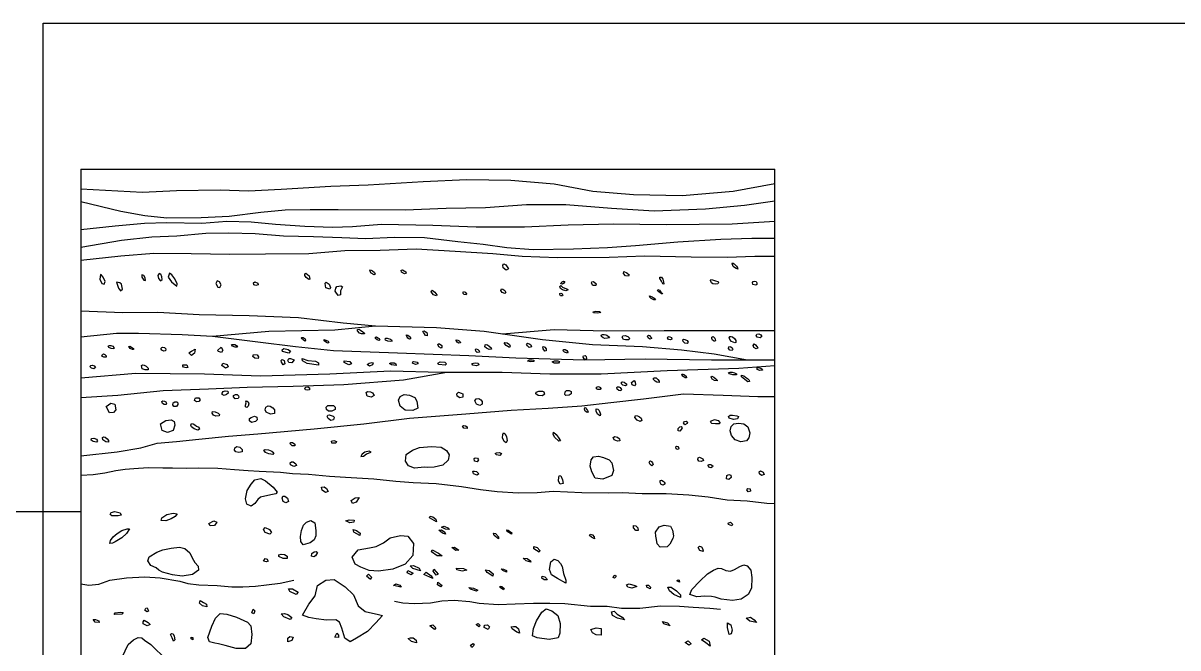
# Model space of a CAD drawing. Header units: millimetres. Extents: x 39 to 1913, y -1214 to 273.
# Drawn here: x 813.4 to 938.2, y -461.7 to -394.2 of the extents above; entities that cross this region are included whole.
import ezdxf

# ---------------------------------------------------------------- set-up
doc = ezdxf.new("R2010")
doc.units = ezdxf.units.MM
picture_1 = doc.add_image_def('image5.jpeg', size_in_pixel=(4032, 3024))

msp = doc.modelspace()

# ---------------------------------------------------------------- linework, layer by layer
at = {"color": 7, "true_color": 0xd6f5ff}
for points in [[(819.62, -409.98), (819.62, -446.98), (748.06, -446.98)], [(819.62, -409.98), (894.62, -409.98)], [(819.62, -409.98), (819.62, -634.98), (894.62, -634.98), (894.62, -409.98)], [(819.62, -412.1), (826.29, -412.43), (829.96, -412.26), (834.67, -412.2), (837.74, -412.32), (841.26, -412.14), (846.65, -411.79), (850.67, -411.67), (856.61, -411.29), (861.35, -411.08), (866.08, -411.14), (870.78, -411.55), (874.95, -412.35), (879.36, -412.71), (884.61, -412.79), (890.11, -412.34), (894.62, -411.51)], [(819.62, -413.47), (823.94, -414.5), (826.54, -414.96), (828.94, -415.21), (832.65, -415.18), (835.65, -415.03), (839.07, -414.62), (841.72, -414.35), (844.4, -414.32), (847.44, -414.32), (854.69, -414.35), (859.11, -414.17), (863.35, -414.12), (867.77, -413.79), (872.05, -413.79), (876.97, -414.17), (881.57, -414.47), (887.13, -414.23), (891.35, -413.85), (894.62, -413.38)], [(819.62, -416.48), (823.34, -416.07), (826.51, -415.78), (828.92, -415.74), (832.71, -415.81), (835.4, -415.59), (838.02, -415.65), (840.67, -415.91), (843.85, -416.11), (846.84, -416.24), (848.97, -416.17), (852.13, -415.92), (857.65, -416.01), (862.36, -416.2), (867.56, -416.2), (872.29, -415.98), (877.17, -415.87), (882.86, -415.94), (890.01, -415.87), (894.62, -415.59)], [(819.62, -418.38), (824.04, -417.64), (827.3, -417.27), (830, -417.16), (833.14, -416.86), (835.62, -416.84), (838.48, -416.9), (841.52, -417.18), (844.76, -417.23), (847.83, -417.34), (850.43, -417.45), (853.48, -417.32), (856.77, -417.36), (860.38, -417.79), (863.12, -418.05), (865.67, -418.42), (868.49, -418.65), (872.85, -418.57), (876.55, -418.44), (879.55, -418.2), (884.15, -417.81), (888.77, -417.53), (892.12, -417.4), (894.62, -417.4)], [(819.62, -419.78), (823.96, -419.33), (827.51, -419.03), (831.57, -419.06), (835.72, -419.15), (839.57, -419.09), (844.26, -419.06), (848.14, -418.76), (851.99, -418.7), (855.87, -418.58), (860.07, -418.82), (864.13, -419.06), (867.32, -419.36), (871.14, -419.51), (871.14, -419.51), (876.7, -419.48), (880.52, -419.33), (885.59, -419.42), (889.47, -419.48), (892.46, -419.36), (894.62, -419.36)], [(865.57, -420.3), (865.84, -420.73), (865.59, -420.86), (865.26, -420.63), (865.24, -420.32), (865.35, -420.19), (865.57, -420.3)], [(890.21, -420.2), (890.49, -420.45), (890.6, -420.63), (890.61, -420.77), (890.36, -420.67), (890.13, -420.47), (890, -420.19), (890.04, -420.07), (890.21, -420.2)], [(821.75, -421.34), (821.69, -421.86), (821.89, -422.32), (822.17, -422.4), (822.26, -422.09), (822.05, -421.63), (821.87, -421.4), (821.75, -421.34)], [(826.22, -421.63), (826.43, -421.94), (826.61, -421.99), (826.59, -421.71), (826.45, -421.45), (826.21, -421.38), (826.22, -421.63)], [(828.11, -421.23), (827.97, -421.44), (828.04, -421.76), (828.25, -422.02), (828.42, -421.88), (828.4, -421.59), (828.28, -421.31), (828.11, -421.23)], [(829.23, -421.21), (829.08, -421.62), (829.42, -422.12), (830, -422.59), (830.04, -422.35), (829.8, -421.8), (829.45, -421.37), (829.23, -421.21)], [(843.96, -421.19), (844.31, -421.48), (844.38, -421.83), (844.28, -421.87), (843.97, -421.67), (843.83, -421.46), (843.85, -421.28), (843.96, -421.19)], [(850.92, -420.84), (851.15, -420.94), (851.38, -421.12), (851.43, -421.29), (851.34, -421.37), (851.01, -421.18), (850.85, -420.94), (850.92, -420.84)], [(854.39, -420.83), (854.76, -421.04), (854.8, -421.2), (854.61, -421.27), (854.27, -421.1), (854.24, -420.87), (854.39, -420.83)], [(878.61, -421.15), (878.89, -421.37), (878.8, -421.52), (878.47, -421.5), (878.26, -421.24), (878.29, -421.03), (878.61, -421.15)], [(882.36, -421.64), (882.51, -421.86), (882.59, -422.13), (882.64, -422.38), (882.5, -422.33), (882.37, -422.07), (882.18, -421.77), (882.18, -421.62), (882.36, -421.64)], [(823.48, -422.17), (823.71, -422.8), (823.93, -423.09), (824.15, -422.93), (824.04, -422.39), (823.84, -422.25), (823.48, -422.17)], [(834.37, -422.04), (834.22, -422.31), (834.44, -422.72), (834.64, -422.73), (834.79, -422.44), (834.63, -422.13), (834.37, -422.04)], [(838.45, -422.12), (838.76, -422.26), (838.81, -422.47), (838.55, -422.52), (838.31, -422.44), (838.29, -422.24), (838.45, -422.12)], [(846.13, -422.17), (846.48, -422.37), (846.61, -422.73), (846.55, -422.91), (846.12, -422.79), (846.06, -422.55), (846.03, -422.29), (846.13, -422.17)], [(847.28, -422.64), (847.72, -422.57), (847.9, -422.67), (847.69, -423.1), (847.69, -423.53), (847.45, -423.59), (847.12, -423.14), (847.18, -422.8), (847.28, -422.64)], [(865.22, -422.92), (865.46, -423.07), (865.57, -423.28), (865.43, -423.4), (865.15, -423.29), (865.02, -423.05), (865.1, -422.88), (865.22, -422.92)], [(871.48, -422.53), (871.68, -422.71), (871.94, -422.8), (872.2, -422.91), (872.28, -423), (872.02, -423.11), (871.66, -423.01), (871.46, -422.84), (871.4, -422.62), (871.48, -422.53)], [(871.52, -422.25), (871.63, -422.14), (871.8, -422.07), (871.93, -422.11), (871.83, -422.27), (871.68, -422.39), (871.48, -422.36), (871.52, -422.25)], [(875.01, -422.08), (875.31, -422.34), (875.29, -422.53), (874.97, -422.54), (874.8, -422.26), (874.84, -422.14), (875.01, -422.08)], [(882.44, -423.45), (882.19, -423.29), (882.01, -423.16), (881.95, -423.03), (881.99, -422.97), (882.14, -423.02), (882.31, -423.23), (882.47, -423.4), (882.44, -423.45)], [(887.9, -421.92), (888.22, -422.01), (888.49, -422.1), (888.53, -422.22), (888.45, -422.35), (888.18, -422.4), (887.93, -422.36), (887.78, -422.24), (887.65, -421.99), (887.7, -421.89), (887.9, -421.92)], [(892.45, -422.06), (892.59, -422.09), (892.68, -422.25), (892.68, -422.41), (892.55, -422.5), (892.25, -422.41), (892.21, -422.21), (892.29, -422.08), (892.45, -422.06)], [(857.87, -423.25), (858.1, -423.52), (858.05, -423.65), (857.75, -423.53), (857.5, -423.22), (857.51, -423.11), (857.61, -423.03), (857.87, -423.25)], [(861.15, -423.24), (861.31, -423.42), (861.27, -423.52), (861.05, -423.5), (860.94, -423.4), (860.93, -423.26), (860.97, -423.19), (861.15, -423.24)], [(871.48, -423.34), (871.64, -423.43), (871.72, -423.57), (871.67, -423.65), (871.45, -423.66), (871.37, -423.5), (871.39, -423.4), (871.48, -423.34)], [(881.53, -424.09), (881.26, -423.94), (881.12, -423.78), (881.09, -423.65), (881.37, -423.75), (881.58, -423.9), (881.71, -424.07), (881.53, -424.09)], [(819.62, -425.27), (824.17, -425.45), (827.97, -425.42), (832.41, -425.67), (837.82, -425.76), (843.14, -426), (847.97, -426.55), (851.47, -426.88)], [(875.28, -425.31), (875.68, -425.34), (875.83, -425.44), (875.47, -425.52), (875.03, -425.48), (874.98, -425.36), (875.28, -425.31)], [(819.62, -428.07), (823.48, -427.67), (825.85, -427.67), (830.59, -427.83), (833.85, -427.98), (838.74, -428.62), (842.84, -429.1), (846.95, -429.53), (853.85, -429.8), (861.57, -430.1), (866.62, -430.32), (874.05, -430.56), (880.59, -430.44), (887.76, -430.56), (894.62, -430.56)], [(833.85, -427.98), (839.94, -427.45), (847.07, -427.33), (851.47, -426.88), (858.07, -427.06), (863.22, -427.45), (869.5, -428.34), (874.9, -428.89), (880.32, -429.1), (884.54, -429.47), (888.05, -429.92), (891.67, -430.56)], [(849.89, -427.39), (850.07, -427.49), (850.25, -427.62), (850.29, -427.74), (849.95, -427.75), (849.73, -427.67), (849.53, -427.43), (849.51, -427.26), (849.71, -427.25), (849.89, -427.39)], [(855.12, -428), (855.19, -428.08), (855.26, -428.17), (855.25, -428.27), (855.13, -428.31), (854.97, -428.23), (854.88, -428.09), (854.81, -427.93), (854.83, -427.86), (854.97, -427.88), (855.12, -428)], [(856.84, -427.48), (857.02, -427.61), (857.06, -427.78), (857.05, -427.96), (856.89, -427.93), (856.78, -427.75), (856.64, -427.59), (856.6, -427.45), (856.73, -427.42), (856.84, -427.48)], [(865.21, -427.73), (870.76, -427.27), (876.4, -427.43), (882.65, -427.4), (889.36, -427.4), (894.62, -427.4)], [(876.35, -427.85), (876.48, -427.89), (876.66, -428.02), (876.74, -428.17), (876.52, -428.23), (876.24, -428.25), (876.07, -428.18), (875.9, -428.03), (875.86, -427.89), (875.98, -427.82), (876.16, -427.82), (876.35, -427.85)], [(878.43, -427.93), (878.72, -428.04), (878.92, -428.21), (878.86, -428.4), (878.48, -428.4), (878.27, -428.34), (878.13, -428.12), (878.19, -427.95), (878.43, -427.93)], [(881.17, -428.06), (881.29, -428.16), (881.28, -428.26), (881.11, -428.33), (880.92, -428.17), (880.85, -427.99), (880.95, -427.88), (881.07, -427.91), (881.17, -428.06)], [(892.9, -427.74), (893.1, -427.85), (893.23, -428.04), (893.05, -428.18), (892.72, -428.12), (892.59, -427.93), (892.67, -427.78), (892.9, -427.74)], [(822.89, -428.99), (823.1, -429.06), (823.2, -429.23), (823.19, -429.36), (822.91, -429.33), (822.66, -429.22), (822.58, -429.06), (822.69, -429), (822.89, -428.99)], [(824.94, -429.07), (825.09, -429.2), (825.31, -429.34), (825.34, -429.43), (825.2, -429.45), (824.96, -429.33), (824.81, -429.13), (824.94, -429.07)], [(828.69, -429.21), (828.8, -429.38), (828.77, -429.57), (828.61, -429.61), (828.39, -429.5), (828.27, -429.33), (828.37, -429.22), (828.51, -429.19), (828.69, -429.21)], [(834.39, -429.55), (834.79, -429.19), (834.99, -429.5), (834.83, -429.75), (834.5, -429.67), (834.39, -429.55)], [(836.26, -428.88), (836.46, -429), (836.55, -429.17), (836.32, -429.2), (836.02, -429.07), (835.92, -428.9), (836.26, -428.88)], [(843.76, -428.21), (843.86, -428.28), (843.92, -428.44), (843.83, -428.53), (843.7, -428.42), (843.64, -428.35), (843.5, -428.29), (843.46, -428.19), (843.51, -428.13), (843.65, -428.14), (843.76, -428.21)], [(846.11, -428.44), (846.35, -428.55), (846.42, -428.69), (846.33, -428.75), (846.17, -428.68), (845.94, -428.5), (845.92, -428.36), (846.11, -428.44)], [(851.72, -428.16), (851.87, -428.26), (851.93, -428.38), (851.88, -428.45), (851.64, -428.4), (851.47, -428.26), (851.46, -428.1), (851.57, -428.08), (851.72, -428.16)], [(852.85, -428.25), (853.09, -428.32), (853.2, -428.41), (853.26, -428.54), (853.1, -428.59), (852.8, -428.55), (852.54, -428.43), (852.5, -428.28), (852.57, -428.21), (852.73, -428.21), (852.85, -428.25)], [(858.37, -428.83), (858.62, -429.02), (858.65, -429.17), (858.57, -429.29), (858.33, -429.15), (858.21, -428.9), (858.26, -428.83), (858.37, -428.83)], [(860.35, -428.43), (860.51, -428.51), (860.63, -428.61), (860.64, -428.72), (860.49, -428.75), (860.29, -428.64), (860.17, -428.48), (860.2, -428.39), (860.35, -428.43)], [(863.58, -428.92), (863.75, -429.07), (863.95, -429.24), (864.01, -429.4), (863.76, -429.44), (863.45, -429.31), (863.3, -429.14), (863.32, -428.93), (863.42, -428.89), (863.58, -428.92)], [(865.69, -428.7), (865.95, -428.89), (866.03, -429.07), (865.96, -429.22), (865.6, -429.01), (865.39, -428.76), (865.44, -428.67), (865.69, -428.7)], [(868.14, -428.85), (868.27, -428.93), (868.34, -429.15), (868.08, -429.22), (867.91, -429.05), (867.8, -428.87), (867.88, -428.77), (868.14, -428.85)], [(869.75, -429.18), (869.9, -429.35), (869.92, -429.58), (869.77, -429.6), (869.59, -429.35), (869.54, -429.15), (869.61, -429.11), (869.75, -429.18)], [(883.29, -428.08), (883.44, -428.15), (883.5, -428.33), (883.34, -428.41), (883.12, -428.35), (883.02, -428.17), (883.11, -428.05), (883.29, -428.08)], [(884.9, -428.34), (885.14, -428.47), (885.25, -428.63), (885.16, -428.79), (884.89, -428.74), (884.71, -428.56), (884.68, -428.39), (884.76, -428.32), (884.9, -428.34)], [(888.14, -428.2), (888.18, -428.31), (888.19, -428.46), (888.17, -428.53), (888.05, -428.54), (887.9, -428.43), (887.8, -428.26), (887.82, -428.1), (887.96, -428.05), (888.14, -428.2)], [(889.87, -429.15), (890.01, -429.25), (890.09, -429.41), (890.01, -429.54), (889.74, -429.51), (889.62, -429.34), (889.65, -429.14), (889.75, -429.13), (889.87, -429.15)], [(890.03, -428.06), (890.27, -428.24), (890.4, -428.47), (890.42, -428.69), (890.28, -428.72), (889.94, -428.56), (889.76, -428.35), (889.67, -428.12), (889.75, -428.04), (889.9, -428.04), (890.03, -428.06)], [(892.54, -428.95), (892.68, -429.1), (892.77, -429.31), (892.61, -429.37), (892.36, -429.21), (892.27, -429), (892.37, -428.84), (892.54, -428.95)], [(822.23, -429.97), (822.38, -430.13), (822.36, -430.25), (822.11, -430.27), (821.91, -430.14), (821.97, -429.96), (822.09, -429.91), (822.23, -429.97)], [(831.29, -429.79), (831.59, -429.61), (832, -429.39), (831.91, -429.83), (831.59, -430.07), (831.29, -429.79)], [(838.3, -429.99), (838.7, -430.02), (838.84, -430.23), (838.79, -430.41), (838.45, -430.39), (838.23, -430.21), (838.3, -429.99)], [(841.57, -429.34), (842.04, -429.42), (842.29, -429.63), (842.11, -429.84), (841.43, -429.67), (841.38, -429.49), (841.57, -429.34)], [(842.27, -430.4), (842.69, -430.56), (842.43, -430.89), (842.11, -430.85), (842, -430.61), (842.09, -430.41), (842.27, -430.4)], [(843.55, -430.41), (844.15, -430.63), (844.97, -430.68), (845.3, -430.89), (845.3, -431.14), (844.07, -430.94), (843.6, -430.66), (843.55, -430.41)], [(862.53, -429.44), (862.66, -429.57), (862.71, -429.74), (862.47, -429.77), (862.32, -429.6), (862.26, -429.42), (862.35, -429.36), (862.53, -429.44)], [(871.95, -429.43), (872.14, -429.54), (872.24, -429.71), (872.2, -429.83), (871.88, -429.72), (871.75, -429.58), (871.77, -429.43), (871.95, -429.43)], [(873.96, -430.12), (874.12, -430.07), (874.24, -430.19), (874.26, -430.42), (874.21, -430.5), (874.01, -430.45), (873.91, -430.28), (873.9, -430.19), (873.96, -430.12)], [(819.62, -432.48), (825.59, -431.99), (833.01, -432.05), (839.06, -432.27), (846.52, -432.05), (853.09, -431.75), (858.53, -431.87), (865.14, -431.9), (870.31, -432.05), (875.87, -432.05), (882.99, -431.72), (890.72, -431.47), (894.62, -431.17)], [(820.9, -431.13), (821.08, -431.19), (821.2, -431.37), (821.04, -431.51), (820.78, -431.46), (820.6, -431.26), (820.72, -431.16), (820.9, -431.13)], [(826.47, -431.14), (826.7, -431.24), (826.92, -431.46), (826.9, -431.65), (826.59, -431.65), (826.25, -431.51), (826.19, -431.17), (826.32, -431.1), (826.47, -431.14)], [(830.65, -431.08), (831.1, -431.1), (831.18, -431.37), (831.01, -431.42), (830.71, -431.35), (830.66, -431.22), (830.65, -431.08)], [(834.96, -430.9), (835.43, -431.07), (835.54, -431.32), (835.25, -431.44), (834.88, -431.16), (834.96, -430.9)], [(841.37, -430.51), (841.59, -430.63), (841.66, -430.97), (841.48, -431.08), (841.33, -430.81), (841.28, -430.64), (841.37, -430.51)], [(848.09, -430.67), (848.69, -430.75), (848.88, -431), (848.59, -431.08), (848.09, -430.85), (848.09, -430.67)], [(850.77, -430.93), (851.09, -430.84), (851.23, -430.89), (851.16, -431.11), (850.82, -431.22), (850.58, -431.07), (850.77, -430.93)], [(853.11, -430.88), (853.49, -430.88), (853.66, -431), (853.7, -431.16), (853.21, -431.08), (852.99, -430.94), (853.11, -430.88)], [(855.6, -430.74), (855.98, -430.82), (856.08, -431), (855.81, -431.05), (855.46, -430.9), (855.51, -430.78), (855.6, -430.74)], [(858.44, -430.77), (858.95, -430.81), (859.15, -430.98), (859.01, -431.14), (858.31, -431.07), (858.19, -430.93), (858.44, -430.77)], [(862.27, -430.86), (862.58, -430.92), (862.65, -431.08), (862.39, -431.2), (861.98, -431.13), (861.87, -430.96), (862.05, -430.9), (862.27, -430.86)], [(868.07, -430.54), (868.39, -430.54), (868.57, -430.6), (868.59, -430.72), (868.26, -430.76), (867.91, -430.68), (868.07, -430.54)], [(870.81, -430.66), (871.18, -430.66), (871.36, -430.74), (871.25, -430.93), (870.77, -430.93), (870.57, -430.78), (870.81, -430.66)], [(892.96, -431.4), (893.11, -431.46), (893.26, -431.55), (893.28, -431.67), (893.01, -431.71), (892.71, -431.58), (892.71, -431.42), (892.83, -431.38), (892.96, -431.4)], [(819.62, -434.62), (823.64, -434.37), (828.54, -433.85), (833.44, -433.7), (837.61, -433.49), (842.57, -433.39), (848.06, -433.21), (854.49, -432.73), (859.19, -431.87)], [(878.41, -433.05), (878.58, -433.13), (878.6, -433.29), (878.47, -433.36), (878.2, -433.28), (878.06, -433.15), (878.04, -432.98), (878.16, -432.92), (878.34, -432.96), (878.41, -433.05)], [(879.42, -432.79), (879.51, -432.96), (879.56, -433.21), (879.46, -433.37), (879.19, -433.24), (879.13, -433.01), (879.29, -432.91), (879.42, -432.79)], [(881.78, -432.51), (881.99, -432.68), (882.12, -432.85), (882.12, -433.01), (881.87, -432.98), (881.67, -432.86), (881.49, -432.69), (881.5, -432.53), (881.6, -432.48), (881.78, -432.51)], [(884.84, -432.17), (885.02, -432.32), (885.09, -432.51), (884.92, -432.48), (884.69, -432.31), (884.58, -432.15), (884.62, -432.05), (884.84, -432.17)], [(888.03, -432.43), (888.25, -432.6), (888.39, -432.74), (888.37, -432.83), (888.11, -432.8), (887.86, -432.64), (887.74, -432.44), (887.8, -432.32), (888.03, -432.43)], [(890.02, -431.89), (890.27, -431.95), (890.47, -432.08), (890.48, -432.19), (890.09, -432.19), (889.71, -432.08), (889.61, -431.93), (889.74, -431.87), (890.02, -431.89)], [(891.46, -432.41), (891.67, -432.57), (891.86, -432.76), (891.89, -432.9), (891.71, -432.94), (891.39, -432.69), (891.18, -432.55), (891.01, -432.4), (891.02, -432.22), (891.27, -432.27), (891.46, -432.41)], [(834.91, -434.14), (835.02, -433.97), (835.22, -433.89), (835.5, -433.93), (835.56, -434.16), (835.38, -434.31), (835.13, -434.39), (834.9, -434.31), (834.91, -434.14)], [(843.85, -433.63), (843.95, -433.49), (844.17, -433.48), (844.34, -433.56), (844.34, -433.79), (844.14, -433.83), (843.91, -433.78), (843.85, -433.63)], [(850.93, -434.02), (851.13, -434.11), (851.31, -434.39), (850.99, -434.57), (850.58, -434.48), (850.46, -434.08), (850.62, -433.98), (850.93, -434.02)], [(860.72, -434.14), (860.89, -434.24), (860.89, -434.57), (860.58, -434.64), (860.28, -434.48), (860.26, -434.23), (860.43, -434.06), (860.72, -434.14)], [(869.12, -433.93), (869.5, -433.93), (869.67, -434.02), (869.74, -434.26), (869.52, -434.44), (869.04, -434.4), (868.78, -434.24), (868.82, -434.04), (869.12, -433.93)], [(872.4, -434.36), (872.05, -434.39), (871.92, -434.28), (871.96, -434.02), (872.11, -433.88), (872.41, -433.86), (872.6, -433.96), (872.62, -434.21), (872.4, -434.36)], [(875.73, -433.75), (875.49, -433.77), (875.34, -433.69), (875.36, -433.51), (875.57, -433.43), (875.79, -433.53), (875.82, -433.64), (875.73, -433.75)], [(877.75, -433.48), (877.9, -433.55), (878.04, -433.77), (877.98, -433.89), (877.76, -433.86), (877.58, -433.71), (877.54, -433.53), (877.61, -433.46), (877.75, -433.48)], [(819.62, -440.93), (823.55, -440.48), (826.12, -440.05), (827.87, -439.57), (829.97, -439.36), (832.39, -439.13), (835.6, -438.78), (838.75, -438.53), (844.84, -438.01), (850.22, -437.46), (855.14, -436.87), (861.23, -436.38), (866.12, -435.98), (870.12, -435.79), (873.78, -435.52), (876.89, -435.15), (880.43, -434.75), (884.74, -434.23), (889.05, -434.37), (892.77, -434.5), (894.62, -434.5)], [(822.36, -435.58), (822.89, -435.22), (823.29, -435.34), (823.42, -435.94), (823.18, -436.25), (822.73, -436.28), (822.36, -435.58)], [(828.67, -435), (828.82, -435.08), (828.9, -435.23), (828.86, -435.36), (828.64, -435.39), (828.44, -435.26), (828.39, -435.06), (828.5, -434.98), (828.67, -435)], [(829.78, -435.1), (830.01, -435.09), (830.13, -435.19), (830.11, -435.38), (829.96, -435.58), (829.68, -435.58), (829.58, -435.4), (829.6, -435.18), (829.78, -435.1)], [(832.19, -434.64), (832.39, -434.67), (832.51, -434.86), (832.38, -435.04), (832.13, -435.08), (831.92, -434.93), (831.94, -434.79), (832.03, -434.67), (832.19, -434.64)], [(836.14, -434.42), (836.35, -434.29), (836.54, -434.31), (836.68, -434.44), (836.71, -434.59), (836.62, -434.72), (836.32, -434.75), (836.12, -434.56), (836.14, -434.42)], [(837.52, -434.99), (837.71, -435.09), (837.78, -435.29), (837.72, -435.54), (837.56, -435.7), (837.43, -435.64), (837.41, -435.44), (837.48, -435.19), (837.47, -435.08), (837.52, -434.99)], [(855.16, -434.36), (855.73, -434.61), (855.94, -435.01), (856.06, -435.79), (855.51, -436.03), (854.69, -435.99), (854.13, -435.55), (853.97, -434.91), (854.13, -434.51), (854.57, -434.29), (855.16, -434.36)], [(862.63, -434.74), (862.86, -434.87), (863.01, -435.05), (863.01, -435.35), (862.73, -435.49), (862.37, -435.35), (862.22, -434.99), (862.35, -434.77), (862.63, -434.74)], [(834.13, -436.18), (834.46, -436.3), (834.63, -436.44), (834.58, -436.61), (834.22, -436.64), (833.97, -436.54), (833.81, -436.32), (833.87, -436.14), (834.13, -436.18)], [(838.05, -436.77), (838.41, -436.65), (838.66, -436.73), (838.67, -437.02), (838.51, -437.23), (838.09, -437.32), (837.85, -437.15), (837.85, -436.9), (838.05, -436.77)], [(840.08, -435.56), (840.39, -435.73), (840.56, -435.97), (840.56, -436.34), (840.13, -436.41), (839.66, -436.21), (839.54, -435.94), (839.63, -435.67), (839.86, -435.53), (840.08, -435.56)], [(846.55, -435.48), (846.95, -435.5), (847.11, -435.68), (847.13, -435.93), (846.74, -436.09), (846.4, -436.1), (846.18, -435.92), (846.13, -435.67), (846.31, -435.5), (846.55, -435.48)], [(846.57, -436.54), (846.88, -436.62), (847, -436.74), (846.93, -437.02), (846.65, -437.09), (846.34, -436.89), (846.26, -436.66), (846.32, -436.52), (846.46, -436.5), (846.57, -436.54)], [(874.28, -435.89), (874.38, -436.02), (874.44, -436.2), (874.34, -436.25), (874.14, -436.08), (874.04, -435.89), (874.08, -435.71), (874.2, -435.75), (874.28, -435.89)], [(875.5, -435.88), (875.64, -436.03), (875.77, -436.42), (875.75, -436.6), (875.47, -436.41), (875.3, -436.11), (875.3, -435.86), (875.5, -435.88)], [(879.99, -436.7), (880.17, -436.85), (880.26, -437.12), (880.05, -437.23), (879.74, -437.06), (879.5, -436.78), (879.56, -436.57), (879.77, -436.59), (879.99, -436.7)], [(890.06, -436.52), (890.51, -436.59), (890.7, -436.69), (890.6, -436.92), (890.16, -436.98), (889.69, -436.86), (889.61, -436.67), (889.78, -436.52), (890.06, -436.52)], [(828.23, -437.48), (828.81, -437.09), (829.39, -437.02), (829.71, -437.21), (829.8, -437.61), (829.62, -438.17), (829, -438.39), (828.43, -438.17), (828.23, -437.48)], [(831.96, -437.58), (832.14, -437.7), (832.39, -437.82), (832.46, -438.04), (832.27, -438.14), (831.86, -437.99), (831.6, -437.8), (831.51, -437.6), (831.6, -437.42), (831.78, -437.46), (831.96, -437.58)], [(861.19, -437.68), (861.36, -437.8), (861.37, -437.98), (861, -437.94), (860.88, -437.72), (861.02, -437.65), (861.19, -437.68)], [(884.6, -437.89), (884.51, -438.08), (884.36, -438.25), (884.19, -438.21), (884.18, -437.98), (884.35, -437.79), (884.49, -437.77), (884.6, -437.89)], [(885.02, -437.16), (885.17, -437.27), (885.13, -437.43), (884.88, -437.56), (884.75, -437.37), (884.87, -437.22), (885.02, -437.16)], [(888.09, -437.01), (888.5, -437.09), (888.67, -437.31), (888.64, -437.48), (888.19, -437.45), (887.8, -437.44), (887.65, -437.28), (887.78, -437.13), (888.09, -437.01)], [(890.69, -437.4), (891.27, -437.47), (891.7, -437.78), (891.9, -438.44), (891.81, -438.97), (891.55, -439.29), (890.95, -439.41), (890.32, -439.21), (889.94, -438.73), (889.79, -438.22), (889.9, -437.75), (890.19, -437.47), (890.69, -437.4)], [(821.05, -439.03), (821.33, -439.13), (821.42, -439.31), (821.32, -439.44), (820.97, -439.38), (820.75, -439.24), (820.79, -439.05), (821.05, -439.03)], [(822.25, -438.92), (822.48, -439.07), (822.63, -439.26), (822.62, -439.44), (822.33, -439.42), (822.01, -439.21), (821.96, -438.94), (822.09, -438.87), (822.25, -438.92)], [(865.48, -438.55), (865.62, -438.88), (865.69, -439.28), (865.6, -439.52), (865.36, -439.38), (865.2, -438.98), (865.22, -438.61), (865.31, -438.45), (865.48, -438.55)], [(870.99, -438.62), (871.2, -438.9), (871.47, -439.31), (871.28, -439.34), (870.81, -438.91), (870.68, -438.58), (870.72, -438.36), (870.99, -438.62)], [(877.62, -438.9), (877.82, -439.07), (877.87, -439.3), (877.62, -439.32), (877.27, -439.18), (877.16, -438.95), (877.34, -438.85), (877.62, -438.9)], [(836.7, -440.57), (836.39, -440.48), (836.25, -440.3), (836.27, -440.04), (836.49, -439.93), (836.81, -440), (837.05, -440.22), (837.06, -440.48), (836.7, -440.57)], [(839.9, -440.28), (840.27, -440.43), (840.48, -440.6), (840.38, -440.76), (839.94, -440.71), (839.57, -440.57), (839.42, -440.32), (839.56, -440.25), (839.9, -440.28)], [(842.52, -439.48), (842.75, -439.67), (842.75, -439.85), (842.45, -439.83), (842.25, -439.62), (842.29, -439.48), (842.52, -439.48)], [(846.98, -439.25), (847.25, -439.36), (847.2, -439.57), (846.77, -439.55), (846.7, -439.35), (846.98, -439.25)], [(850.79, -440.43), (850.31, -440.53), (850.03, -440.74), (849.87, -441), (850.17, -440.94), (850.51, -440.71), (851, -440.52), (850.79, -440.43)], [(856.77, -442.15), (855.68, -442.25), (855.02, -441.99), (854.71, -441.48), (854.78, -440.79), (855.47, -440.31), (856.22, -440.01), (857.52, -439.92), (858.56, -439.99), (859.14, -440.33), (859.44, -440.83), (859.33, -441.38), (858.76, -441.92), (857.81, -442.14), (857.13, -442.17), (856.77, -442.15)], [(884.13, -439.91), (884.22, -440.02), (884.26, -440.16), (884.1, -440.24), (883.95, -440.16), (883.92, -439.96), (883.99, -439.88), (884.13, -439.91)], [(842.59, -441.58), (842.85, -441.77), (842.94, -441.98), (842.65, -442.06), (842.29, -441.91), (842.26, -441.67), (842.39, -441.56), (842.59, -441.58)], [(862.5, -441.18), (862.61, -441.35), (862.46, -441.56), (862.17, -441.48), (862.14, -441.22), (862.25, -441.14), (862.5, -441.18)], [(864.53, -440.6), (864.87, -440.56), (865.08, -440.66), (864.91, -440.89), (864.54, -440.82), (864.41, -440.68), (864.53, -440.6)], [(876.1, -441.1), (876.73, -441.37), (877.02, -441.69), (877.18, -442.51), (877.01, -443.04), (876.04, -443.45), (875.22, -443.34), (874.83, -442.64), (874.68, -442.05), (874.78, -441.34), (875.02, -441.03), (875.58, -440.97), (876.1, -441.1)], [(881.29, -441.55), (881.4, -441.67), (881.47, -441.86), (881.33, -442), (881.15, -441.86), (881.04, -441.64), (881.1, -441.51), (881.2, -441.47), (881.29, -441.55)], [(886.47, -441.08), (886.84, -441.24), (886.9, -441.43), (886.65, -441.53), (886.4, -441.51), (886.29, -441.32), (886.35, -441.13), (886.47, -441.08)], [(819.62, -443.02), (820.97, -442.92), (822.21, -442.77), (823.4, -442.5), (824.44, -442.35), (825.37, -442.29), (826.9, -442.19), (828.49, -442.23), (829.55, -442.23), (831.1, -442.24), (832.39, -442.23), (834.42, -442.26), (836.25, -442.4), (837.73, -442.52), (838.9, -442.57), (841.2, -442.7), (842.52, -442.82), (844.22, -442.9), (846.5, -443.1), (848.23, -443.24), (851.29, -443.41), (853.68, -443.67), (855.55, -443.81), (858.03, -443.91), (860.78, -444.23), (862.83, -444.54), (864.61, -444.78), (866.89, -444.92), (868.92, -444.89), (870.68, -444.73), (873.77, -444.89), (876.68, -444.91), (878.11, -444.89), (880.28, -444.98), (882.88, -444.99), (885.34, -445.12), (887.42, -445.36), (889.46, -445.67), (891.61, -445.78), (893.76, -446.02), (894.62, -446.08)], [(862.37, -442.6), (862.65, -442.88), (862.47, -443), (862.07, -442.85), (861.98, -442.58), (862.15, -442.57), (862.37, -442.6)], [(887.71, -441.86), (887.92, -441.99), (887.9, -442.12), (887.72, -442.23), (887.47, -442.15), (887.41, -441.98), (887.45, -441.85), (887.71, -441.86)], [(889.65, -442.93), (889.88, -443.02), (889.9, -443.26), (889.64, -443.49), (889.39, -443.41), (889.42, -443.05), (889.65, -442.93)], [(893.06, -442.54), (893.35, -442.68), (893.45, -442.92), (893.18, -443.04), (892.97, -442.87), (892.92, -442.66), (893.06, -442.54)], [(837.58, -446.15), (837.41, -445.57), (837.61, -444.66), (838.02, -443.97), (838.44, -443.52), (839.08, -443.37), (839.59, -443.62), (840.41, -444.29), (840.83, -444.83), (840.71, -445.03), (840.17, -445.14), (839.04, -445.37), (838.74, -445.65), (838.45, -446.08), (838.03, -446.35), (837.58, -446.15)], [(871.49, -443.07), (871.66, -443.5), (871.75, -443.92), (871.44, -443.97), (871.26, -443.66), (871.29, -443.18), (871.36, -443.06), (871.49, -443.07)], [(882.55, -443.67), (882.66, -443.77), (882.75, -443.94), (882.55, -444.08), (882.33, -444.01), (882.22, -443.8), (882.24, -443.6), (882.37, -443.54), (882.55, -443.67)], [(841.66, -445.26), (841.98, -445.5), (842.06, -445.84), (841.8, -446.01), (841.51, -445.85), (841.39, -445.49), (841.46, -445.29), (841.66, -445.26)], [(845.92, -444.25), (846.17, -444.45), (846.34, -444.77), (846.08, -444.88), (845.7, -444.62), (845.65, -444.32), (845.92, -444.25)], [(848.84, -445.75), (849.28, -445.45), (849.71, -445.41), (849.39, -445.92), (848.97, -446.07), (848.84, -445.75)], [(891.7, -444.43), (891.94, -444.48), (891.99, -444.74), (891.72, -444.81), (891.59, -444.6), (891.7, -444.43)], [(819.62, -446.98), (819.62, -483.98), (748.06, -483.98)], [(822.9, -447.03), (823.29, -446.94), (823.89, -447.07), (824, -447.31), (823.65, -447.4), (823, -447.4), (822.79, -447.26), (822.9, -447.03)], [(829.41, -447.71), (828.8, -447.95), (828.32, -447.9), (828.38, -447.6), (828.93, -447.26), (829.62, -447.1), (830.04, -447.18), (829.81, -447.47), (829.41, -447.71)], [(833.48, -448.21), (834, -447.94), (834.32, -448.09), (834.08, -448.44), (833.6, -448.48), (833.48, -448.21)], [(843.41, -450.16), (843.35, -449.63), (843.46, -448.97), (843.69, -448.39), (844, -448.07), (844.5, -447.91), (844.91, -448.15), (845.01, -448.97), (845.01, -449.56), (844.83, -449.99), (844.42, -450.32), (843.65, -450.52), (843.41, -450.16)], [(848.63, -447.83), (849.15, -447.85), (849.13, -448.09), (848.7, -448.16), (848.27, -447.95), (848.63, -447.83)], [(857.68, -447.52), (857.98, -447.76), (858.06, -448.05), (857.3, -447.62), (857.37, -447.44), (857.68, -447.52)], [(822.78, -450.39), (822.85, -450.08), (823.12, -449.68), (823.57, -449.32), (824.08, -448.98), (824.65, -448.79), (824.89, -448.8), (824.57, -449.32), (824.05, -449.76), (823.35, -450.22), (823.05, -450.34), (822.78, -450.39)], [(839.55, -448.67), (840.02, -448.87), (840.25, -449.19), (840.05, -449.38), (839.56, -449.21), (839.38, -448.89), (839.55, -448.67)], [(849.42, -448.97), (849.83, -449.26), (849.77, -449.51), (849.14, -449.17), (849.05, -448.87), (849.42, -448.97)], [(858.59, -448.91), (858.97, -449.17), (859.05, -449.37), (858.72, -449.26), (858.31, -448.94), (858.59, -448.91)], [(858.89, -448.53), (859.34, -448.73), (859.42, -448.88), (859.04, -448.83), (858.6, -448.63), (858.89, -448.53)], [(865.82, -448.94), (866.21, -449.24), (866.15, -449.37), (865.68, -449.08), (865.67, -448.91), (865.82, -448.94)], [(879.61, -448.49), (879.83, -448.68), (879.84, -448.98), (879.59, -448.97), (879.36, -448.68), (879.35, -448.45), (879.61, -448.49)], [(883.61, -449.85), (883.29, -450.47), (882.97, -450.75), (882.24, -450.79), (881.89, -450.41), (881.83, -449.94), (881.75, -449.59), (881.73, -449.17), (882.11, -448.59), (882.66, -448.42), (883.33, -448.5), (883.57, -448.94), (883.67, -449.57), (883.61, -449.85)], [(889.82, -448.09), (890.03, -448.31), (889.97, -448.49), (889.62, -448.34), (889.57, -448.18), (889.82, -448.09)], [(849.9, -452.94), (849.29, -452.62), (848.95, -451.86), (849.59, -451.06), (850.82, -450.85), (851.56, -450.72), (852.35, -450.31), (853.06, -449.77), (854.18, -449.51), (854.97, -449.59), (855.56, -450.39), (855.5, -451.68), (854.66, -452.61), (853.34, -453.16), (851.78, -453.39), (850.79, -453.32), (849.9, -452.94)], [(864.42, -449.29), (864.76, -449.68), (864.76, -449.88), (864.29, -449.52), (864.23, -449.28), (864.42, -449.29)], [(874.9, -449.45), (875.08, -449.65), (875.13, -449.87), (874.81, -449.71), (874.59, -449.52), (874.66, -449.38), (874.9, -449.45)], [(827.78, -453.02), (827.18, -452.77), (826.88, -452.25), (827.02, -451.82), (827.83, -451.34), (828.49, -451.06), (829.39, -450.89), (830.29, -450.8), (830.86, -450.94), (831.41, -451.4), (831.65, -451.92), (831.94, -452.44), (832.31, -452.84), (832.34, -453.26), (831.71, -453.73), (830.58, -453.93), (829.54, -453.77), (828.45, -453.48), (828.05, -453.26), (827.78, -453.02)], [(841.28, -451.55), (841.64, -451.59), (841.92, -451.75), (841.92, -451.99), (841.49, -452.01), (841.02, -451.78), (841.04, -451.6), (841.28, -451.55)], [(845.19, -451.37), (845, -451.73), (844.79, -451.81), (844.56, -451.76), (844.58, -451.45), (844.84, -451.28), (845.05, -451.25), (845.19, -451.37)], [(857.6, -451.07), (858.29, -451.42), (858.68, -451.71), (858.14, -451.72), (857.52, -451.29), (857.6, -451.07)], [(860.01, -450.79), (860.47, -451.09), (860.16, -451.13), (859.73, -450.81), (860.01, -450.79)], [(868.92, -450.83), (869.24, -451.13), (869.14, -451.31), (868.57, -450.96), (868.58, -450.7), (868.92, -450.83)], [(886.68, -450.74), (886.84, -450.99), (886.89, -451.25), (886.53, -451.13), (886.34, -450.83), (886.47, -450.68), (886.68, -450.74)], [(839.56, -452.01), (839.78, -452.09), (839.89, -452.3), (839.65, -452.37), (839.38, -452.28), (839.56, -452.01)], [(855.56, -452.76), (856.18, -453.06), (856.33, -453.33), (855.52, -453.1), (855.23, -452.8), (855.56, -452.76)], [(867.84, -452.01), (868.21, -452.25), (868.25, -452.41), (867.76, -452.25), (867.43, -451.96), (867.84, -452.01)], [(871.63, -452.86), (871.8, -453.64), (872.05, -454.35), (872.05, -454.67), (871.12, -454.16), (870.48, -453.78), (870.26, -453.19), (870.4, -452.35), (870.77, -452.09), (871.18, -452.22), (871.46, -452.55), (871.63, -452.86)], [(887.05, -456.09), (886.2, -456.13), (885.42, -455.9), (885.64, -455.37), (886.5, -454.47), (887.34, -453.67), (888, -453.27), (888.48, -453.05), (888.84, -453.08), (889.34, -453.31), (889.83, -453.37), (890.27, -453.18), (890.84, -452.86), (891.28, -452.7), (891.62, -452.8), (892.04, -453.26), (892.15, -454.05), (892.08, -455.22), (891.72, -455.88), (890.97, -456.41), (890.06, -456.55), (888.82, -456.41), (888.18, -456.19), (887.79, -456.11), (887.05, -456.09)], [(819.62, -454.75), (820.49, -454.89), (821.58, -454.77), (822.75, -454.33), (824.57, -454.09), (826.56, -454), (828.21, -454.09), (830.34, -454.46), (831.18, -454.69), (832.4, -454.86), (834.36, -454.91), (835.95, -455.06), (837.13, -455.06), (838.5, -455), (839.69, -454.86), (841.16, -454.66), (842.66, -454.35)], [(850.73, -453.7), (851.04, -454.04), (850.94, -454.26), (850.5, -453.92), (850.73, -453.7)], [(854.98, -453.31), (855.55, -453.6), (855.33, -453.78), (854.89, -453.57), (854.98, -453.31)], [(856.95, -453.5), (857.5, -453.89), (857.68, -454.18), (856.7, -453.75), (856.95, -453.5)], [(857.76, -453.16), (858.23, -453.69), (858.02, -453.81), (857.7, -453.36), (857.76, -453.16)], [(860.21, -453.06), (860.98, -453.1), (861.33, -453.26), (860.82, -453.38), (860.25, -453.24), (860.21, -453.06)], [(863.76, -453.29), (864.17, -453.68), (864.14, -453.9), (863.52, -453.52), (863.36, -453.23), (863.76, -453.29)], [(865.3, -453.15), (865.62, -453.29), (865.64, -453.48), (865.22, -453.32), (865.04, -453.13), (865.3, -453.15)], [(869.76, -453.99), (869.96, -454.15), (870.01, -454.3), (869.71, -454.3), (869.46, -454.12), (869.47, -453.93), (869.76, -453.99)], [(877.37, -453.79), (877.46, -453.96), (877.31, -454.13), (877.16, -454.07), (877.21, -453.88), (877.37, -453.79)], [(842.5, -455.28), (843.13, -455.65), (842.91, -455.88), (842.23, -455.56), (842.08, -455.29), (842.5, -455.28)], [(848.74, -461.02), (848.14, -460.61), (847.82, -459.52), (847.59, -458.88), (847.17, -458.64), (846.19, -458.68), (845.05, -458.54), (844.27, -458.39), (843.57, -458.14), (844.27, -456.95), (844.95, -456.03), (845.22, -454.93), (846.1, -454.35), (846.99, -454.28), (848.21, -455.08), (849.11, -455.92), (849.58, -457.13), (850.36, -457.73), (851.78, -458.05), (852.22, -458.17), (851.5, -458.96), (850.6, -459.9), (849.4, -460.6), (848.74, -461.02)], [(853.68, -454.75), (854.11, -454.87), (854.24, -455.1), (853.43, -454.94), (853.68, -454.75)], [(858.2, -454.55), (858.66, -454.93), (858.52, -455.07), (858.18, -454.85), (858.2, -454.55)], [(862.07, -455.22), (862.52, -455.42), (862.38, -455.54), (861.73, -455.33), (861.56, -455.13), (862.07, -455.22)], [(865.12, -455.03), (865.37, -455.23), (865.31, -455.38), (864.93, -455.14), (864.93, -454.99), (865.12, -455.03)], [(878.88, -454.75), (879.48, -454.92), (879.72, -455.02), (879.16, -455.21), (878.73, -455.1), (878.58, -454.86), (878.88, -454.75)], [(880.95, -454.87), (881.19, -455.09), (881.14, -455.28), (880.78, -455.11), (880.75, -454.88), (880.95, -454.87)], [(883.43, -455.12), (883.99, -455.51), (884.41, -455.94), (884.44, -456.23), (883.69, -455.9), (883.22, -455.5), (883.07, -455.09), (883.43, -455.12)], [(884.18, -454.3), (884.29, -454.36), (884.32, -454.55), (884.02, -454.41), (884.18, -454.3)], [(832.89, -456.75), (833.21, -456.95), (833.24, -457.21), (832.78, -457.11), (832.45, -456.82), (832.51, -456.55), (832.89, -456.75)], [(853.54, -456.61), (854.42, -456.78), (855.67, -456.87), (857.4, -456.78), (858.65, -456.58), (859.97, -456.52), (861.66, -456.64), (862.68, -456.84), (864.73, -456.96), (866.57, -456.9), (868.55, -456.84), (870.3, -456.84), (871.94, -456.87), (874.71, -457.16), (876.49, -457.16), (878.04, -457.37), (880.03, -457.37), (882.28, -457.13), (884.32, -457.16), (885.78, -457.28), (887.59, -457.37), (888.73, -457.48)], [(823.33, -457.88), (823.89, -457.79), (824.2, -457.84), (824.07, -458.01), (823.22, -458.07), (823.33, -457.88)], [(826.79, -457.32), (826.94, -457.68), (826.77, -457.77), (826.55, -457.57), (826.66, -457.37), (826.79, -457.32)], [(838.44, -457.65), (838.33, -458), (838.1, -457.86), (838.26, -457.47), (838.44, -457.65)], [(868.43, -460.37), (868.55, -459.57), (868.88, -458.74), (869.45, -457.8), (869.91, -457.44), (870.52, -457.65), (871.16, -458.15), (871.43, -459.03), (871.38, -460.06), (871.19, -460.57), (870.25, -460.77), (868.95, -460.56), (868.43, -460.37)], [(877.59, -458.03), (878.13, -458.34), (878.37, -458.62), (877.6, -458.44), (877.06, -458.17), (876.98, -457.75), (877.27, -457.71), (877.59, -458.03)], [(821.22, -458.59), (821.58, -458.74), (821.61, -458.93), (821.19, -458.89), (820.98, -458.6), (821.22, -458.59)], [(826.47, -458.68), (826.92, -458.93), (827.12, -459.14), (826.81, -459.28), (826.38, -459.05), (826.38, -458.84), (826.47, -458.68)], [(834.1, -461.16), (833.54, -461), (833.36, -460.54), (833.79, -459.31), (834.18, -458.44), (834.69, -457.96), (835.41, -458.02), (836.45, -458.34), (837.65, -458.89), (838.01, -459.28), (838.12, -460.2), (837.99, -461.21), (837.42, -461.74), (836.41, -461.71), (835.24, -461.39), (834.49, -461.24), (834.1, -461.16)], [(841.99, -458.07), (842.43, -458.38), (842.26, -458.61), (841.56, -458.29), (841.26, -458), (841.64, -457.95), (841.99, -458.07)], [(862.55, -459.03), (862.78, -459.23), (862.65, -459.38), (862.33, -459.13), (862.55, -459.03)], [(883.01, -458.96), (883.32, -459.28), (883.32, -459.28), (882.63, -459.07), (882.47, -458.8), (883.01, -458.96)], [(889.86, -459.18), (889.99, -459.74), (889.89, -460.13), (889.7, -460.2), (889.51, -459.46), (889.51, -458.97), (889.86, -459.18)], [(891.97, -458.36), (892.4, -458.62), (892.65, -458.91), (891.92, -458.78), (891.51, -458.46), (891.97, -458.36)], [(829.73, -460.4), (829.79, -460.79), (829.64, -460.95), (829.49, -460.58), (829.33, -460.21), (829.43, -460.1), (829.6, -460.16), (829.73, -460.4)], [(847.28, -460.08), (847.47, -460.3), (847.46, -460.53), (847.08, -460.51), (847.28, -460.08), (847.28, -460.08)], [(857.65, -459.17), (857.98, -459.49), (857.83, -459.68), (857.35, -459.27), (857.65, -459.17)], [(863.56, -459.18), (863.77, -459.38), (863.63, -459.66), (863.21, -459.45), (863.24, -459.22), (863.56, -459.18)], [(866.63, -459.35), (866.93, -459.59), (867.04, -460.06), (866.73, -459.98), (866.22, -459.62), (866.13, -459.37), (866.39, -459.35), (866.63, -459.35)], [(874.74, -459.68), (875.33, -459.51), (875.84, -459.56), (875.87, -460.28), (875.32, -460.24), (874.93, -460.02), (874.74, -459.68)], [(826.51, -460.84), (827.18, -461.28), (827.63, -461.71), (828.44, -462.5), (828.67, -462.98), (828.09, -463.73), (827.33, -464.33), (826.9, -464.75), (826.29, -464.98), (825.24, -464.76), (824.52, -464.56), (824, -464.26), (823.78, -463.61), (823.99, -462.92), (824.42, -461.99), (824.76, -461.28), (825.32, -460.78), (825.81, -460.55), (826.21, -460.57), (826.51, -460.84)], [(831.73, -460.53), (831.73, -460.79), (831.55, -460.7), (831.56, -460.51), (831.73, -460.53)], [(841.99, -460.62), (842.21, -460.44), (842.58, -460.49), (842.42, -460.88), (842.01, -461), (841.99, -460.62)], [(855.54, -460.58), (855.87, -460.84), (855.91, -461.13), (855.35, -460.98), (855, -460.66), (855.26, -460.56), (855.54, -460.58)], [(862.04, -461.19), (862.14, -461.37), (861.87, -461.63), (861.73, -461.37), (862.04, -461.19)], [(885.24, -460.9), (885.58, -461.22), (885.33, -461.37), (884.94, -461.09), (885.24, -460.9)], [(886.94, -460.6), (887.51, -460.95), (887.62, -461.49), (887.16, -461.12), (886.71, -460.8), (886.94, -460.6)]]:
    msp.add_lwpolyline(points, dxfattribs=at)

# ---------------------------------------------------------------- pictures from other files: only their frames are drawn
image = msp.add_image(picture_1, insert=(815.58, -650.22), size_in_units=(341.38, 256.03), dxfattribs=at)
image.dxf.flags = 7

doc.saveas('drawing.dxf')
